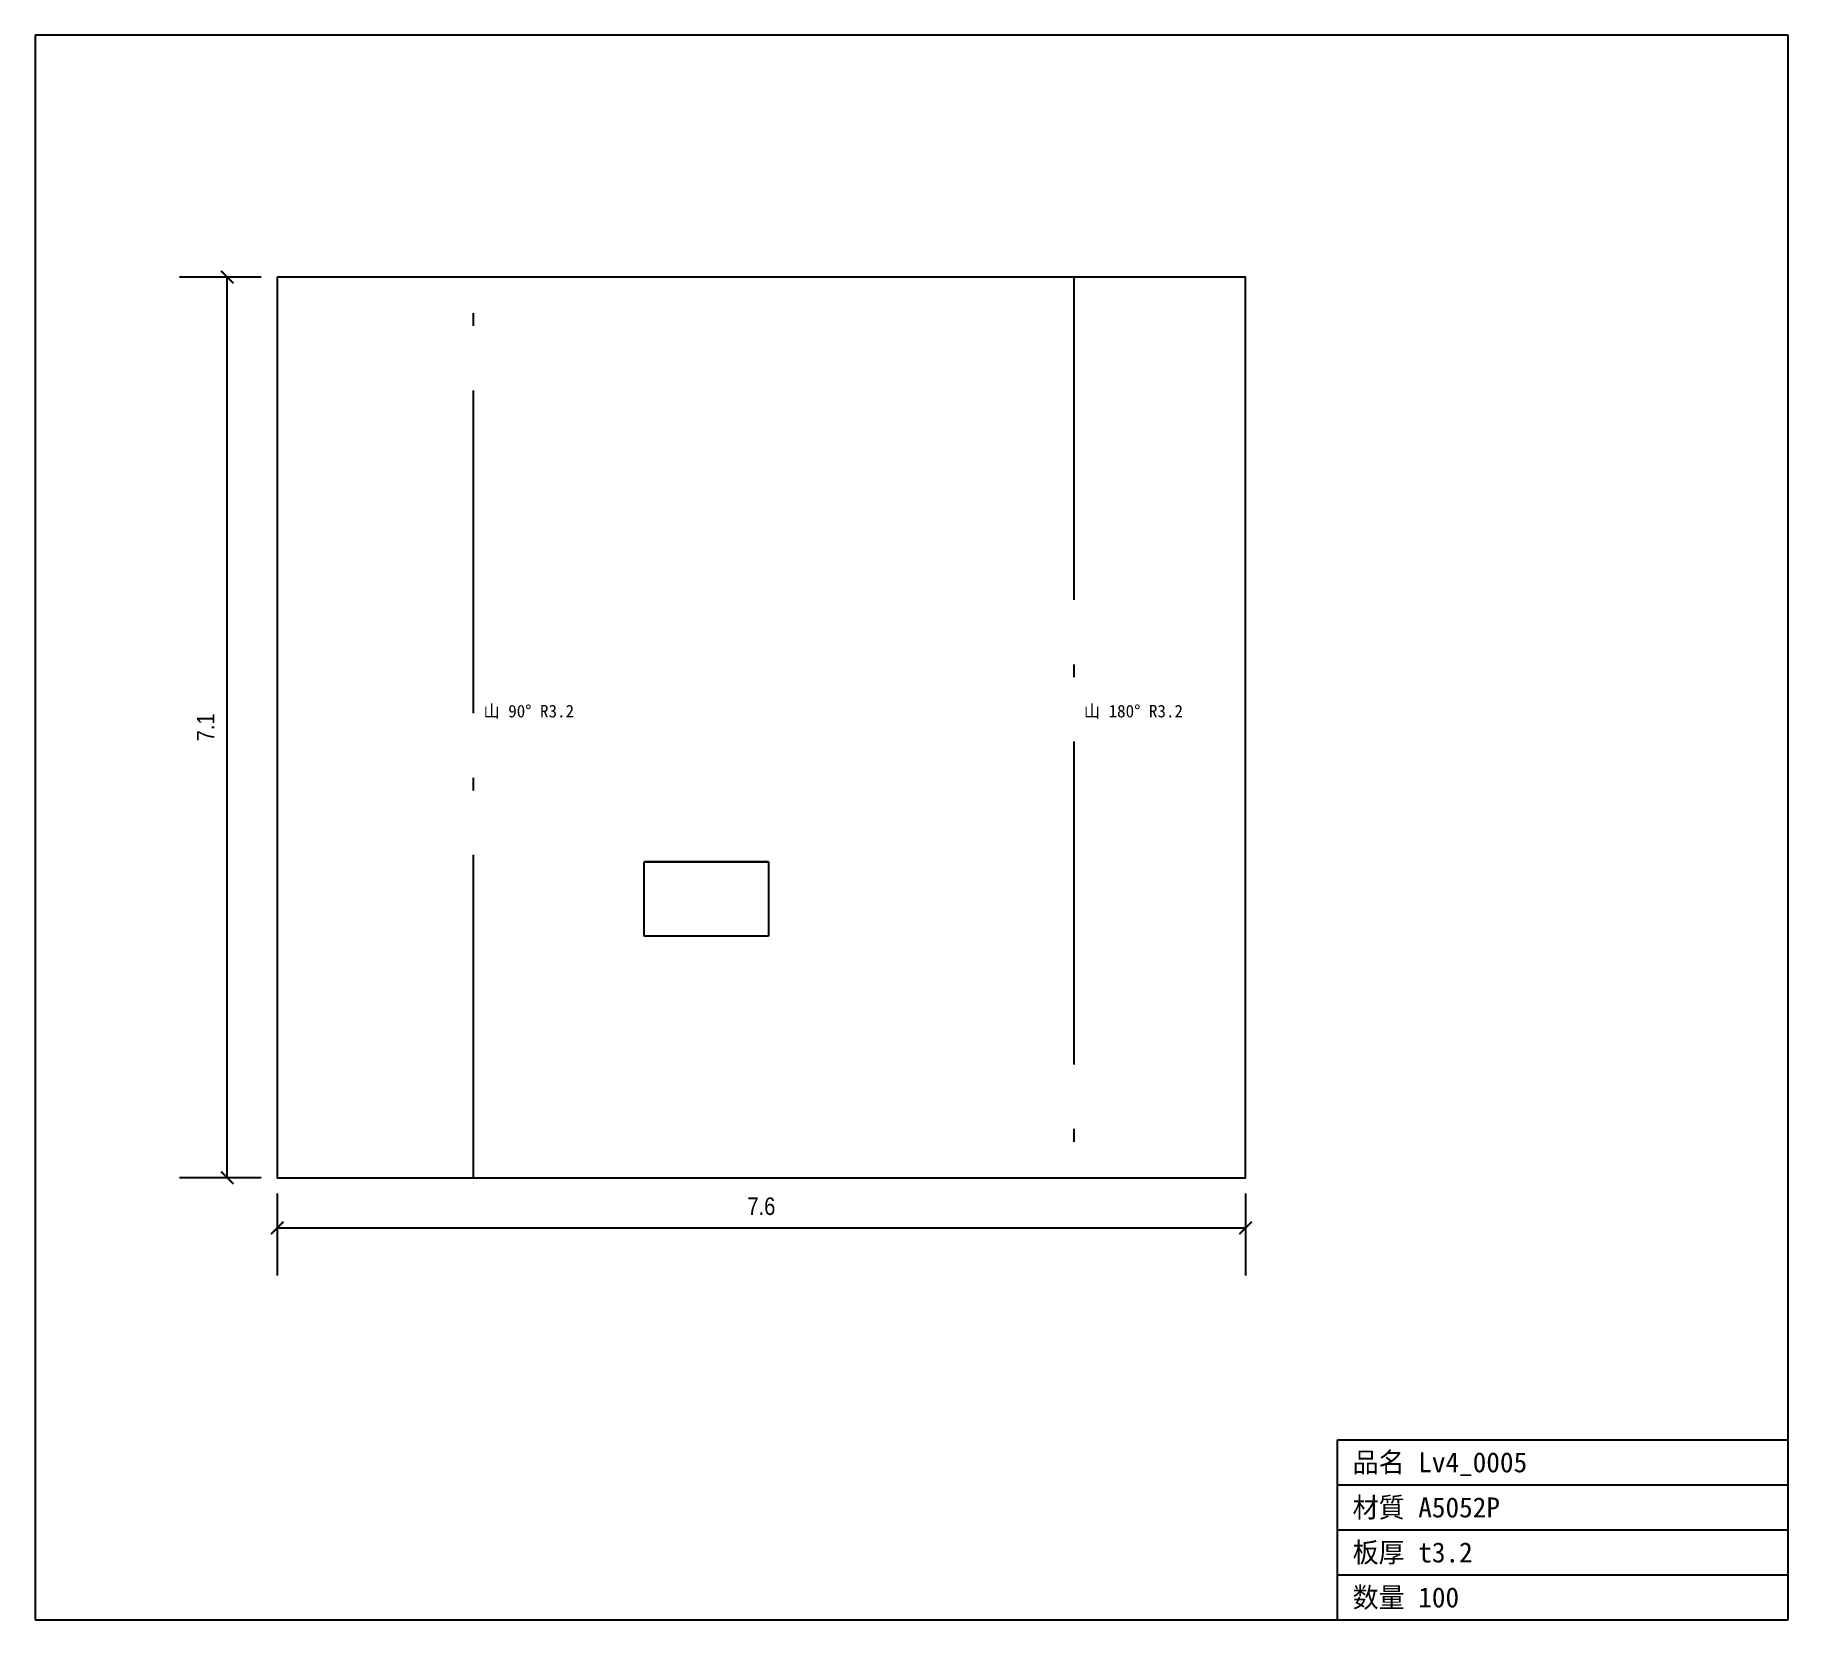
# Model space of a CAD drawing. Header units: inches. Extents: x -3.6 to 10.2, y -3.5 to 9.
import ezdxf

# ---------------------------------------------------------------- set-up
doc = ezdxf.new("R2010")
doc.units = ezdxf.units.IN
doc.linetypes.add('DASHDOT', pattern=[3.556, 2.54, -0.508, 0, -0.508])
for name, color, linetype in [('14', 7, 'Continuous'), ('16', 7, 'Continuous'), ('17', 7, 'Continuous'), ('7', 7, 'Continuous'), ('8', 7, 'Continuous')]:
    doc.layers.add(name, color=color, linetype=linetype)
doc.styles.add('OpenSansCondensed-Light', font='OpenSansCondensed-Light.ttf')
doc.dimstyles.new('EZDXF', dxfattribs={"dimtxt": 0.25, "dimasz": 0.175, "dimexe": 0.375, "dimexo": 0.125, "dimgap": 0.1, "dimtad": 1, "dimlfac": 100, "dimzin": 12, "dimdsep": 46, "dimtxsty": 'OpenSansCondensed-Light', "dimblk": 'ARCHTICK', "dimcen": 2.5, "dimazin": 3, "dimtfac": 0.5, "dimtmove": 2, "dimatfit": 3})

# ---------------------------------------------------------------- blocks, each defined once
blk = doc.blocks.new('_ARCHTICK')
at = {"color": 0, "linetype": 'BYBLOCK', "const_width": 0.15}
blk.add_lwpolyline([(-0.5, -0.5), (0.5, 0.5)], dxfattribs=at)

msp = doc.modelspace()

# ---------------------------------------------------------------- linework, layer by layer
at = {"layer": '14', "color": 7, "linetype": 'CONTINUOUS'}
for p, q in [((10.195, 8.993), (-3.598, 8.993)), ((-3.598, 8.993), (-3.598, -3.48)), ((10.195, -3.48), (10.195, 8.993)), ((6.651, -3.48), (6.651, -2.063)), ((6.651, -2.063), (10.195, -2.063)), ((6.651, -2.417), (10.195, -2.417)), ((6.651, -2.771), (10.195, -2.771)), ((6.651, -3.126), (10.195, -3.126)), ((-3.598, -3.48), (10.195, -3.48))]:
    msp.add_line(p, q, dxfattribs=at)
at = {"layer": '16', "color": 3, "linetype": 'DASHDOT'}
for p, q in [((-0.148, 0), (-0.148, 7.088)), ((4.575, 7.088), (4.575, 0))]:
    msp.add_line(p, q, dxfattribs=at)
at = {"layer": '17', "color": 7, "linetype": 'CONTINUOUS'}
for p, q in [((1.195, 2.338), (1.195, 2.486)), ((1.195, 2.486), (1.509, 2.486)), ((2.172, 2.486), (1.195, 2.486)), ((1.509, 2.486), (1.679, 2.486)), ((1.679, 2.486), (1.939, 2.486)), ((1.939, 2.486), (2.172, 2.486)), ((2.172, 2.486), (2.172, 1.902)), ((1.195, 2.143), (1.195, 2.338)), ((1.195, 1.902), (1.195, 2.143)), ((2.172, 1.902), (1.195, 1.902))]:
    msp.add_line(p, q, dxfattribs=at)
msp.add_lwpolyline([(-1.693, 7.088), (-1.693, 0), (5.927, 0), (5.927, 7.088)], close=True, dxfattribs=at)

# ---------------------------------------------------------------- texts
at = {"layer": '7', "color": 2}
for s, height, p in [('山 90° R3.2', 0.0984, (-0.07, 3.623)), ('山 180° R3.2', 0.09843, (4.654, 3.623)), ('品名 Lv4_0005', 0.15748, (6.769, -2.318)), ('材質 A5052P', 0.1575, (6.769, -2.673)), ('板厚 t3.2', 0.1575, (6.769, -3.027)), ('数量 100', 0.1575, (6.769, -3.381))]:
    msp.add_text(s, height=height, dxfattribs=at).set_placement(p)

# ---------------------------------------------------------------- dimensions: what is measured, and where the dimension line sits
at = {"layer": '8', "color": 8}
msp.add_linear_dim(base=(-2.087, 0), p1=(-1.693, 0), p2=(-1.693, 7.088), angle=90, dimstyle='EZDXF', override={"dimtxt": 0.137795, "dimasz": 0.098425, "dimdec": 1, "dimlfac": 1}, dxfattribs=at).render()
msp.add_linear_dim(base=(-1.693, -0.394), p1=(-1.693, 0), p2=(5.927, 0), dimstyle='EZDXF', override={"dimtxt": 0.137795, "dimasz": 0.098425, "dimdec": 1, "dimlfac": 1}, dxfattribs=at).render()

doc.saveas('drawing.dxf')
